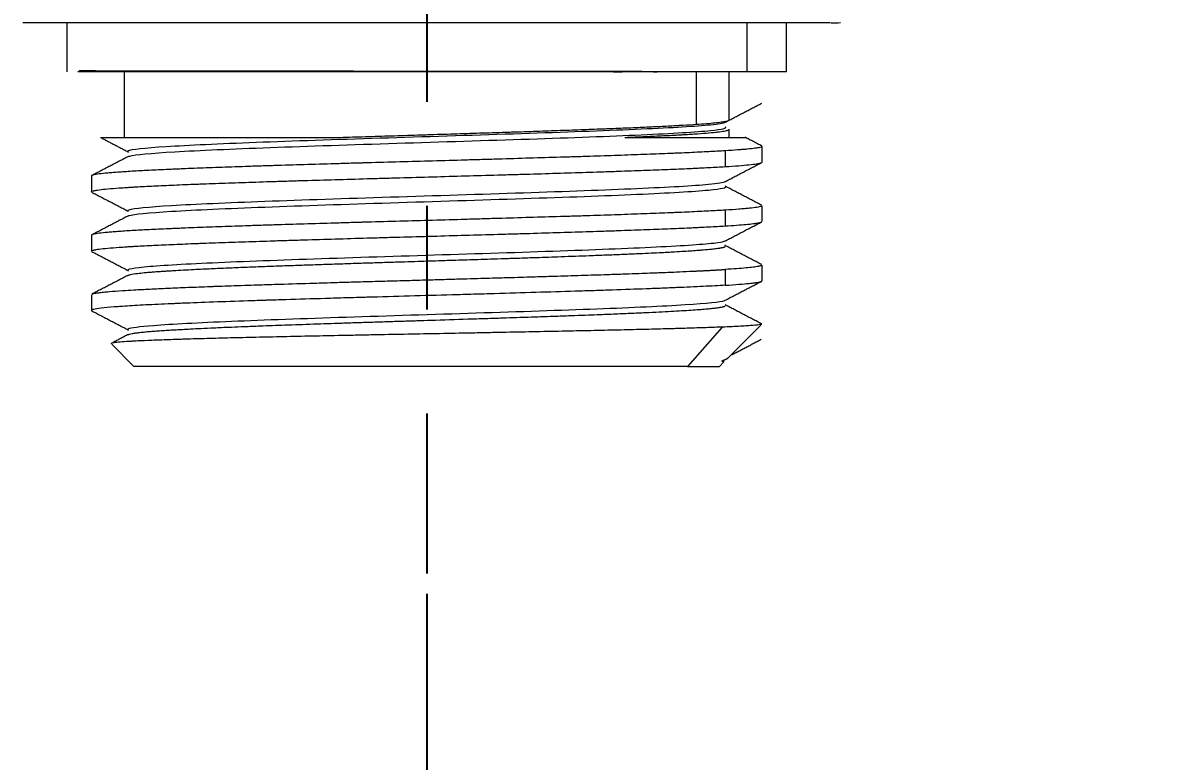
# Model space of a CAD drawing. Extents: x 13676 to 14719, y -16741 to -16132.
# Drawn here: x 14394.73 to 14429.6, y -16448.9 to -16426.33 of the extents above; entities that cross this region are included whole.
import ezdxf

# ---------------------------------------------------------------- set-up
doc = ezdxf.new("R2010")
doc.units = 0
doc.header["$MEASUREMENT"] = 0
doc.linetypes.add('CENTER2', pattern=[28.575, 19.05, -3.175, 3.175, -3.175])
doc.layers.get('0').update_dxf_attribs({"color": 3, "linetype": 'CONTINUOUS'})
doc.layers.get('DEFPOINTS').update_dxf_attribs({"linetype": 'CONTINUOUS'})
doc.layers.add('CENTER', color=1, linetype='CENTER2')
doc.layers.add('DIM_', color=6, linetype='CONTINUOUS', lineweight=9)
doc.styles.get("Standard").update_dxf_attribs({"font": 'Gulim.ttf'})
doc.dimstyles.new('사본(2) STANDARD', dxfattribs={"dimscale": 0, "dimtxt": 5, "dimasz": 5, "dimexe": 1.25, "dimexo": 0.625, "dimgap": 1.5, "dimtad": 3, "dimtih": 1, "dimtoh": 1, "dimdec": 1, "dimzin": 9, "dimdsep": 46, "dimtxsty": 'Standard', "dimcen": 2.5, "dimclrd": 5, "dimclre": 5, "dimclrt": 5, "dimadec": 0, "dimazin": 0, "dimtfac": 1, "dimtdec": 1, "dimtmove": 0, "dimatfit": 3, "dimfxl": 1.25, "dimtfill": 1, "dimtolj": 1, "dimtzin": 0, "dimarcsym": 0})

# ---------------------------------------------------------------- blocks, each defined once
blk = doc.blocks.new('*D51')
at = {"layer": 'DEFPOINTS', "color": 0, "transparency": 16777216}
for p in [(14407.083, -16381.119), (14353.847, -16404.778), (14407.083, -16443.158), (14362.211, -16473.604), (14325.779, -16536.829)]:
    blk.add_point(p, dxfattribs=at)
at = {"layer": 'DIM_', "color": 5, "lineweight": -2, "transparency": 16777216}
blk.add_line((14407.083, -16443.783), (14407.083, -16477.992), dxfattribs=at)
for start, end in [(258.88854, 262.93023), (265.06768, 269.11146)]:
    blk.add_arc((14407.083, -16154.323), 322.418, start, end, dxfattribs=at)
at = {"layer": 'DIM_', "color": 5, "transparency": 16777216}
for points in [[(14344.78, -16471.514), (14345.114, -16469.881), (14340.048, -16469.696)], [(14402.09, -16475.869), (14402.077, -16477.536), (14407.083, -16476.742)]]:
    blk.add_solid(points, dxfattribs=at)
at = {"layer": 'DIM_', "color": 5, "transparency": 16777216, "insert": (14373.381, -16474.975), "char_height": 5, "attachment_point": 5, "bg_fill": 3, "box_fill_scale": 1.25, "bg_fill_color": 256, "bg_fill_true_color": 13158600, "bg_fill_transparency": 0}
blk.add_mtext('\\A1;12°', dxfattribs=at)
blk = doc.blocks.new('*D52')
at = {"layer": 'DEFPOINTS', "color": 0, "transparency": 16777216}
for p in [(14348.805, -16428.501), (14457.583, -16536.829), (14457.583, -16536.829)]:
    blk.add_point(p, dxfattribs=at)
at = {"layer": 'DIM_', "color": 5, "lineweight": -2, "transparency": 16777216}
for p, q in [((14348.805, -16429.126), (14348.805, -16538.079)), ((14457.583, -16536.204), (14457.583, -16535.579)), ((14353.805, -16536.829), (14393.372, -16536.829)), ((14452.583, -16536.829), (14413.016, -16536.829))]:
    blk.add_line(p, q, dxfattribs=at)
at = {"layer": 'DIM_', "color": 5, "transparency": 16777216}
for points in [[(14353.805, -16535.996), (14353.805, -16537.663), (14348.805, -16536.829)], [(14452.583, -16535.996), (14452.583, -16537.663), (14457.583, -16536.829)]]:
    blk.add_solid(points, dxfattribs=at)
at = {"layer": 'DIM_', "color": 5, "transparency": 16777216, "insert": (14403.194, -16536.829), "char_height": 5, "attachment_point": 5, "bg_fill": 3, "box_fill_scale": 1.25, "bg_fill_color": 256, "bg_fill_true_color": 13158600, "bg_fill_transparency": 0}
blk.add_mtext('\\A1;108.8', dxfattribs=at)

msp = doc.modelspace()

# ---------------------------------------------------------------- linework, layer by layer
at = {"linetype": 'Continuous', "lineweight": 18}
for p, q in [((14396.083, -16426.329), (14396.083, -16427.829)), ((14416.876, -16426.329), (14396.083, -16426.329)), ((14418.083, -16427.829), (14418.083, -16426.329)), ((14396.471, -16427.829), (14396.471, -16427.787)), ((14397.833, -16427.829), (14397.833, -16429.829)), ((14416.876, -16427.829), (14414.129, -16427.829)), ((14416.333, -16429.292), (14416.333, -16427.829)), ((14418.083, -16427.829), (14416.876, -16427.829)), ((14416.333, -16429.829), (14416.333, -16429.582)), ((14417.333, -16430.585), (14417.333, -16430.103)), ((14396.833, -16431.01), (14396.833, -16431.492)), ((14417.333, -16432.399), (14417.333, -16431.917)), ((14396.833, -16432.823), (14396.833, -16433.306)), ((14417.333, -16434.213), (14417.333, -16433.731)), ((14396.833, -16434.638), (14396.833, -16435.12)), ((14416.283, -16436.58), (14417.294, -16435.569)), ((14397.455, -16436.151), (14398.133, -16436.829)), ((14415.051, -16436.829), (14398.133, -16436.829)), ((14415.051, -16436.829), (14416.033, -16436.829)), ((14416.033, -16436.829), (14416.169, -16436.693))]:
    msp.add_line(p, q, dxfattribs=at)
at = {"linetype": 'Continuous', "lineweight": 13}
for p, q in [((14416.876, -16427.829), (14416.876, -16426.329)), ((14415.318, -16427.829), (14415.318, -16429.428)), ((14416.208, -16430.239), (14416.208, -16430.722)), ((14416.208, -16432.053), (14416.208, -16432.536)), ((14416.208, -16433.867), (14416.208, -16434.35)), ((14416.119, -16435.629), (14415.051, -16436.829))]:
    msp.add_line(p, q, dxfattribs=at)
at = {"linetype": 'Continuous', "lineweight": 18}
for points, degree, knots in [([(14419.42, -16426.329), (14419.413, -16426.329), (14419.39, -16426.329), (14419.333, -16426.329), (14419.252, -16426.329), (14419.15, -16426.329), (14419.025, -16426.329), (14418.877, -16426.329), (14418.708, -16426.329), (14418.517, -16426.329), (14418.306, -16426.329), (14418.073, -16426.329), (14417.821, -16426.329), (14417.55, -16426.329), (14417.259, -16426.329), (14416.951, -16426.329), (14416.625, -16426.329), (14416.282, -16426.329), (14415.923, -16426.329), (14415.548, -16426.329), (14415.158, -16426.329), (14414.754, -16426.329), (14414.335, -16426.329), (14413.902, -16426.329), (14413.455, -16426.329), (14412.994, -16426.329), (14412.52, -16426.329), (14412.034, -16426.329), (14411.542, -16426.329), (14411.062, -16426.329), (14410.616, -16426.329), (14410.215, -16426.329), (14409.858, -16426.329), (14409.539, -16426.329), (14409.253, -16426.329), (14408.996, -16426.329), (14408.764, -16426.329), (14408.554, -16426.329), (14408.363, -16426.329), (14408.19, -16426.329), (14408.033, -16426.329), (14407.89, -16426.329), (14407.759, -16426.329), (14407.639, -16426.329), (14407.529, -16426.329), (14407.429, -16426.329), (14407.337, -16426.329), (14407.252, -16426.329), (14407.174, -16426.329), (14407.1, -16426.329), (14407.028, -16426.329), (14406.954, -16426.329), (14406.88, -16426.329), (14406.807, -16426.329), (14406.733, -16426.329), (14406.657, -16426.329), (14406.577, -16426.329), (14406.489, -16426.329), (14406.394, -16426.329), (14406.29, -16426.329), (14406.176, -16426.329), (14406.051, -16426.329), (14405.915, -16426.329), (14405.766, -16426.329), (14405.603, -16426.329), (14405.423, -16426.329), (14405.225, -16426.329), (14405.007, -16426.329), (14404.765, -16426.329), (14404.498, -16426.329), (14404.2, -16426.329), (14403.868, -16426.329), (14403.496, -16426.329), (14403.078, -16426.329), (14402.617, -16426.329), (14402.132, -16426.329), (14401.646, -16426.329), (14401.172, -16426.329), (14400.712, -16426.329), (14400.265, -16426.329), (14399.832, -16426.329), (14399.413, -16426.329), (14399.008, -16426.329), (14398.618, -16426.329), (14398.244, -16426.329), (14397.884, -16426.329), (14397.542, -16426.329), (14397.216, -16426.329), (14396.907, -16426.329), (14396.617, -16426.329), (14396.345, -16426.329), (14396.093, -16426.329), (14395.86, -16426.329), (14395.649, -16426.329), (14395.458, -16426.329), (14395.289, -16426.329), (14395.141, -16426.329), (14395.016, -16426.329), (14394.913, -16426.329), (14394.833, -16426.329), (14394.776, -16426.329), (14394.742, -16426.329), (14394.734, -16426.329), (14394.734, -16426.329)], 3, [0, 0, 0, 0, 0.013961, 0.02792, 0.041879, 0.05584, 0.069799, 0.083755, 0.097705, 0.111645, 0.125568, 0.139472, 0.153355, 0.167211, 0.181038, 0.194835, 0.208604, 0.222346, 0.236064, 0.249763, 0.263448, 0.277133, 0.290832, 0.304561, 0.318336, 0.332171, 0.346078, 0.360058, 0.374116, 0.387707, 0.399979, 0.410771, 0.420293, 0.428761, 0.436322, 0.443102, 0.449203, 0.454709, 0.459692, 0.464213, 0.468323, 0.472066, 0.475481, 0.478603, 0.48146, 0.484074, 0.486478, 0.488665, 0.490666, 0.492592, 0.494539, 0.496472, 0.498394, 0.500311, 0.502233, 0.504189, 0.506254, 0.508515, 0.511012, 0.513743, 0.516715, 0.51996, 0.523514, 0.527414, 0.531696, 0.53641, 0.541609, 0.547359, 0.553735, 0.560826, 0.568747, 0.577636, 0.58764, 0.599029, 0.612037, 0.626045, 0.640029, 0.653935, 0.66777, 0.681544, 0.695273, 0.708972, 0.722657, 0.736344, 0.750043, 0.763763, 0.777507, 0.791278, 0.805078, 0.818909, 0.832768, 0.846655, 0.860564, 0.874487, 0.888427, 0.902378, 0.916334, 0.930291, 0.944252, 0.958215, 0.972177, 0.986129, 1, 1, 1, 1]), ([(14396.471, -16427.787), (14396.588, -16427.787), (14396.731, -16427.788), (14397.064, -16427.789), (14397.256, -16427.789), (14397.499, -16427.79), (14397.527, -16427.79), (14397.582, -16427.79), (14397.667, -16427.79), (14397.754, -16427.79), (14397.933, -16427.791), (14398.057, -16427.791), (14398.445, -16427.791), (14398.724, -16427.792), (14399.173, -16427.792), (14399.328, -16427.792), (14399.568, -16427.793), (14399.649, -16427.793), (14399.815, -16427.793), (14399.899, -16427.793), (14400.323, -16427.794), (14400.677, -16427.795), (14401.411, -16427.796), (14401.792, -16427.796), (14402.384, -16427.796), (14402.585, -16427.796), (14402.84, -16427.797), (14402.891, -16427.797), (14402.994, -16427.797), (14403.046, -16427.797), (14403.202, -16427.797), (14403.306, -16427.797), (14403.828, -16427.798), (14404.251, -16427.798), (14404.894, -16427.799), (14405.109, -16427.799), (14405.543, -16427.8), (14405.762, -16427.8), (14406.091, -16427.8), (14406.201, -16427.8), (14406.423, -16427.8), (14406.534, -16427.801), (14406.867, -16427.801), (14407.089, -16427.801), (14407.751, -16427.801), (14408.189, -16427.802), (14409.059, -16427.803), (14409.491, -16427.804), (14410.026, -16427.804), (14410.132, -16427.804), (14410.292, -16427.804), (14410.346, -16427.805), (14410.452, -16427.805), (14410.716, -16427.805), (14410.975, -16427.805), (14411.589, -16427.805), (14411.986, -16427.806), (14412.758, -16427.807), (14413.132, -16427.807), (14413.494, -16427.808)], 3, [0, 0, 0, 0, 0.0625, 0.0625, 0.125, 0.125, 0.132813, 0.132813, 0.140625, 0.15625, 0.15625, 0.1875, 0.1875, 0.25, 0.25, 0.28125, 0.28125, 0.296875, 0.296875, 0.3125, 0.3125, 0.375, 0.375, 0.4375, 0.4375, 0.46875, 0.46875, 0.476562, 0.476562, 0.484375, 0.484375, 0.5, 0.5, 0.5625, 0.5625, 0.59375, 0.59375, 0.625, 0.625, 0.640625, 0.640625, 0.65625, 0.65625, 0.6875, 0.6875, 0.75, 0.75, 0.8125, 0.8125, 0.828125, 0.828125, 0.835937, 0.835937, 0.84375, 0.875, 0.875, 0.9375, 0.9375, 1, 1, 1, 1]), ([(14413.494, -16427.808), (14413.603, -16427.808), (14413.71, -16427.809), (14413.869, -16427.813), (14413.921, -16427.815), (14414.026, -16427.821), (14414.077, -16427.824), (14414.129, -16427.829)], 3, [0, 0, 0, 0, 0.5, 0.5, 0.75, 0.75, 1, 1, 1, 1]), ([(14412.793, -16427.829), (14412.597, -16427.829), (14412.199, -16427.829), (14411.583, -16427.829), (14410.951, -16427.829), (14410.518, -16427.829), (14410.244, -16427.829), (14410.189, -16427.829), (14410.078, -16427.829), (14409.913, -16427.829), (14409.747, -16427.829), (14409.415, -16427.829), (14408.97, -16427.829), (14408.297, -16427.829), (14407.62, -16427.829), (14407.164, -16427.829), (14406.878, -16427.829), (14406.821, -16427.829), (14406.707, -16427.829), (14406.649, -16427.829), (14406.477, -16427.829), (14405.906, -16427.829), (14405.345, -16427.829), (14404.68, -16427.829), (14404.239, -16427.829), (14403.805, -16427.829), (14403.481, -16427.829), (14403.32, -16427.829), (14403.159, -16427.829), (14403.053, -16427.829), (14402.999, -16427.829), (14402.734, -16427.829), (14402.318, -16427.829), (14401.715, -16427.829), (14401.328, -16427.829), (14400.948, -16427.829), (14400.576, -16427.829), (14400.219, -16427.829), (14399.957, -16427.829), (14399.87, -16427.829), (14399.7, -16427.829), (14399.616, -16427.829), (14399.37, -16427.829), (14399.051, -16427.829), (14398.607, -16427.829), (14398.332, -16427.829), (14398.068, -16427.829), (14397.942, -16427.829), (14397.761, -16427.829), (14397.702, -16427.829), (14397.616, -16427.829), (14397.587, -16427.829), (14397.532, -16427.829), (14397.394, -16427.829), (14397.165, -16427.829), (14396.9, -16427.829), (14396.675, -16427.829), (14396.519, -16427.829), (14396.44, -16427.829), (14396.416, -16427.829)], 3, [0, 0, 0, 0, 0.032773, 0.065547, 0.09832, 0.131094, 0.131094, 0.139287, 0.139287, 0.147481, 0.163867, 0.163867, 0.196641, 0.229414, 0.262188, 0.294961, 0.294961, 0.303154, 0.303154, 0.311348, 0.311348, 0.327735, 0.393281, 0.393281, 0.426055, 0.458828, 0.458828, 0.475215, 0.483408, 0.483408, 0.491602, 0.491602, 0.524375, 0.557149, 0.589922, 0.589922, 0.622696, 0.655469, 0.655469, 0.671856, 0.671856, 0.688243, 0.688243, 0.721016, 0.75379, 0.786563, 0.786563, 0.819336, 0.819336, 0.835723, 0.835723, 0.843917, 0.843917, 0.85211, 0.884883, 0.917657, 0.95043, 0.983204, 1, 1, 1, 1]), ([(14414.129, -16427.829), (14413.915, -16427.829), (14413.697, -16427.829), (14413.362, -16427.829), (14413.25, -16427.829), (14413.079, -16427.829), (14413.022, -16427.829), (14412.908, -16427.829), (14412.851, -16427.829), (14412.793, -16427.829)], 3, [0, 0, 0, 0, 0.5, 0.5, 0.75, 0.75, 0.875, 0.875, 1, 1, 1, 1]), ([(14397.959, -16430.272), (14397.925, -16430.255), (14397.978, -16430.194), (14399.12, -16430.09), (14402.133, -16429.96), (14406.134, -16429.83), (14410.323, -16429.7), (14413.867, -16429.57), (14415.747, -16429.459), (14416.158, -16429.39), (14416.207, -16429.366)], 3, [0, 0, 0, 0, 0.057545, 0.200894, 0.344243, 0.487592, 0.630941, 0.77429, 0.917639, 1, 1, 1, 1]), ([(14397.956, -16430.416), (14397.967, -16430.41), (14398.104, -16430.361), (14399.12, -16430.268), (14402.133, -16430.138), (14406.134, -16430.008), (14410.323, -16429.878), (14413.867, -16429.748), (14415.949, -16429.625), (14416.279, -16429.545), (14416.207, -16429.508)], 3, [0, 0, 0, 0, 0.019472, 0.162604, 0.305736, 0.448868, 0.591999, 0.735131, 0.878263, 1, 1, 1, 1]), ([(14404.428, -16429.829), (14404.687, -16429.82), (14404.947, -16429.812), (14405.47, -16429.796), (14405.734, -16429.788), (14406.264, -16429.771), (14406.53, -16429.763), (14406.866, -16429.752), (14406.933, -16429.75), (14407.068, -16429.746), (14407.135, -16429.743), (14407.337, -16429.737), (14407.472, -16429.733), (14407.873, -16429.72), (14408.405, -16429.703), (14408.93, -16429.687), (14409.32, -16429.675), (14409.45, -16429.67), (14409.644, -16429.664), (14409.708, -16429.662), (14409.837, -16429.658), (14409.901, -16429.656), (14410.222, -16429.645), (14410.472, -16429.637), (14410.963, -16429.62), (14411.443, -16429.603), (14411.902, -16429.587), (14412.238, -16429.574), (14412.348, -16429.57), (14412.512, -16429.564), (14412.567, -16429.562), (14412.675, -16429.557), (14412.728, -16429.555), (14412.993, -16429.545), (14413.197, -16429.537), (14413.587, -16429.52), (14413.773, -16429.512), (14414.13, -16429.495), (14414.299, -16429.487), (14414.541, -16429.474), (14414.62, -16429.47), (14414.735, -16429.464), (14414.772, -16429.461), (14414.846, -16429.457), (14414.883, -16429.455), (14415.062, -16429.445), (14415.195, -16429.436), (14415.318, -16429.428)], 3, [0, 0, 0, 0, 0.0625, 0.0625, 0.125, 0.125, 0.1875, 0.1875, 0.203125, 0.203125, 0.21875, 0.21875, 0.25, 0.25, 0.3125, 0.375, 0.375, 0.40625, 0.40625, 0.421875, 0.421875, 0.4375, 0.4375, 0.5, 0.5, 0.5625, 0.625, 0.625, 0.65625, 0.65625, 0.671875, 0.671875, 0.6875, 0.6875, 0.75, 0.75, 0.8125, 0.8125, 0.875, 0.875, 0.90625, 0.90625, 0.921875, 0.921875, 0.9375, 0.9375, 1, 1, 1, 1]), ([(14415.318, -16429.428), (14415.432, -16429.42), (14415.536, -16429.413), (14415.726, -16429.397), (14415.811, -16429.39), (14415.963, -16429.374), (14416.03, -16429.366), (14416.115, -16429.354), (14416.141, -16429.35), (14416.177, -16429.345), (14416.188, -16429.343), (14416.209, -16429.339), (14416.219, -16429.337), (14416.266, -16429.327), (14416.297, -16429.318), (14416.315, -16429.31), (14416.316, -16429.309)], 3, [0, 0, 0, 0, 0.19535, 0.19535, 0.390701, 0.390701, 0.586051, 0.586051, 0.683727, 0.683727, 0.732564, 0.732564, 0.781402, 0.781402, 0.976752, 1, 1, 1, 1]), ([(14397.109, -16429.829), (14397.111, -16429.829), (14397.489, -16429.829), (14397.931, -16429.829), (14398.375, -16429.829), (14399.028, -16429.829), (14399.687, -16429.829), (14401.38, -16429.829), (14402.356, -16429.829), (14403.346, -16429.829), (14404.429, -16429.829)], 2, [0, 0, 0, 0.143465, 0.314772, 0.314772, 0.486079, 0.486079, 0.657386, 0.828693, 0.828693, 1, 1, 1]), ([(14413.137, -16429.83), (14413.355, -16429.82), (14413.562, -16429.811), (14413.957, -16429.794), (14414.144, -16429.785), (14414.499, -16429.767), (14414.666, -16429.759), (14414.863, -16429.747), (14414.901, -16429.745), (14414.977, -16429.741), (14415.089, -16429.734), (14415.194, -16429.727), (14415.394, -16429.714), (14415.515, -16429.705), (14415.734, -16429.687), (14415.831, -16429.678), (14415.959, -16429.664), (14415.998, -16429.66), (14416.071, -16429.651), (14416.103, -16429.647), (14416.192, -16429.633), (14416.284, -16429.616), (14416.324, -16429.598), (14416.332, -16429.587), (14416.333, -16429.584), (14416.333, -16429.582)], 3, [0, 0, 0, 0, 0.107892, 0.107892, 0.215785, 0.215785, 0.323677, 0.323677, 0.35065, 0.35065, 0.377623, 0.431569, 0.431569, 0.539462, 0.539462, 0.647354, 0.647354, 0.7013, 0.7013, 0.755246, 0.755246, 0.863138, 0.971031, 0.971031, 1, 1, 1, 1]), ([(14413.137, -16429.829), (14414.011, -16429.829), (14414.709, -16429.829), (14415.405, -16429.829), (14415.884, -16429.829), (14416.36, -16429.829), (14416.599, -16429.829), (14416.822, -16429.829), (14416.824, -16429.829)], 2, [0, 0, 0, 0.253283, 0.253283, 0.506566, 0.506566, 0.759849, 0.759849, 1, 1, 1]), ([(14416.208, -16430.239), (14416.054, -16430.249), (14415.886, -16430.259), (14415.523, -16430.277), (14415.328, -16430.287), (14415.015, -16430.301), (14414.908, -16430.305), (14414.741, -16430.312), (14414.685, -16430.315), (14414.57, -16430.319), (14414.512, -16430.322), (14414.219, -16430.334), (14413.975, -16430.343), (14413.466, -16430.362), (14413.201, -16430.372), (14412.652, -16430.391), (14412.368, -16430.4), (14412.036, -16430.411), (14411.999, -16430.412), (14411.925, -16430.414), (14411.888, -16430.415), (14411.776, -16430.419), (14411.55, -16430.426), (14411.322, -16430.433), (14410.861, -16430.447), (14410.548, -16430.456), (14409.913, -16430.475), (14409.591, -16430.485), (14409.099, -16430.499), (14408.934, -16430.504), (14408.684, -16430.511), (14408.6, -16430.514), (14408.433, -16430.518), (14408.349, -16430.521), (14407.932, -16430.533), (14407.598, -16430.542), (14406.93, -16430.56), (14406.597, -16430.57), (14405.93, -16430.588), (14405.597, -16430.598), (14405.223, -16430.609), (14405.181, -16430.61), (14405.098, -16430.612), (14404.974, -16430.616), (14404.686, -16430.624), (14404.443, -16430.632), (14403.96, -16430.646), (14403.644, -16430.655), (14403.023, -16430.674), (14402.718, -16430.683), (14402.269, -16430.697), (14402.121, -16430.702), (14401.901, -16430.709), (14401.828, -16430.711), (14401.684, -16430.716), (14401.613, -16430.718), (14401.259, -16430.73), (14400.987, -16430.74), (14400.464, -16430.759), (14400.212, -16430.768), (14399.851, -16430.783), (14399.733, -16430.787), (14399.56, -16430.794), (14399.475, -16430.798), (14399.391, -16430.801), (14399.335, -16430.804), (14399.308, -16430.805), (14399.061, -16430.816), (14398.856, -16430.825), (14398.475, -16430.843), (14398.298, -16430.853), (14397.972, -16430.872), (14397.823, -16430.882), (14397.655, -16430.893), (14397.622, -16430.896), (14397.559, -16430.901), (14397.528, -16430.903), (14397.438, -16430.91), (14397.382, -16430.915), (14397.227, -16430.929), (14397.053, -16430.948), (14396.943, -16430.966), (14396.884, -16430.98), (14396.868, -16430.985), (14396.851, -16430.992), (14396.846, -16430.995), (14396.841, -16430.998), (14396.839, -16430.999), (14396.837, -16431.002), (14396.834, -16431.005), (14396.833, -16431.008), (14396.833, -16431.01)], 3, [0, 0, 0, 0, 0.036788, 0.036788, 0.073577, 0.073577, 0.091971, 0.091971, 0.101168, 0.101168, 0.110365, 0.110365, 0.147154, 0.147154, 0.183942, 0.183942, 0.22073, 0.22073, 0.225329, 0.225329, 0.229927, 0.229927, 0.239125, 0.257519, 0.257519, 0.294307, 0.294307, 0.331095, 0.331095, 0.34949, 0.34949, 0.358687, 0.358687, 0.367884, 0.367884, 0.404672, 0.404672, 0.441461, 0.441461, 0.478249, 0.478249, 0.482848, 0.482848, 0.487446, 0.496643, 0.515037, 0.515037, 0.551826, 0.551826, 0.588614, 0.588614, 0.607008, 0.607008, 0.616205, 0.616205, 0.625403, 0.625403, 0.662191, 0.662191, 0.698979, 0.698979, 0.717374, 0.717374, 0.726571, 0.731169, 0.731169, 0.735768, 0.735768, 0.772556, 0.772556, 0.809344, 0.809344, 0.846133, 0.846133, 0.85533, 0.85533, 0.864527, 0.864527, 0.882921, 0.882921, 0.91971, 0.956498, 0.956498, 0.974892, 0.974892, 0.984089, 0.984089, 0.988688, 0.988688, 0.993286, 1, 1, 1, 1]), ([(14417.333, -16430.103), (14417.333, -16430.104), (14417.333, -16430.104), (14417.332, -16430.107), (14417.331, -16430.109), (14417.32, -16430.12), (14417.297, -16430.129), (14417.226, -16430.145), (14417.178, -16430.154), (14417.055, -16430.171), (14416.98, -16430.179), (14416.848, -16430.192), (14416.8, -16430.196), (14416.699, -16430.205), (14416.645, -16430.209), (14416.474, -16430.222), (14416.347, -16430.231), (14416.208, -16430.239)], 3, [0, 0, 0, 0, 0.01478, 0.01478, 0.061695, 0.061695, 0.249356, 0.249356, 0.437017, 0.437017, 0.624678, 0.624678, 0.718509, 0.718509, 0.812339, 0.812339, 1, 1, 1, 1]), ([(14416.208, -16430.721), (14416.358, -16430.712), (14416.495, -16430.703), (14416.737, -16430.684), (14416.844, -16430.675), (14417.026, -16430.656), (14417.102, -16430.647), (14417.222, -16430.628), (14417.266, -16430.619), (14417.32, -16430.601), (14417.333, -16430.593), (14417.333, -16430.585)], 3, [0, 0, 0, 0, 0.20427, 0.20427, 0.40854, 0.40854, 0.61281, 0.61281, 0.81708, 0.81708, 1, 1, 1, 1]), ([(14396.833, -16431.492), (14396.833, -16431.49), (14396.834, -16431.488), (14396.841, -16431.477), (14396.863, -16431.468), (14396.907, -16431.457), (14396.913, -16431.456), (14396.923, -16431.454), (14396.929, -16431.453), (14396.947, -16431.449), (14396.986, -16431.442), (14397.033, -16431.435), (14397.141, -16431.42), (14397.315, -16431.401), (14397.551, -16431.383), (14397.752, -16431.369), (14397.823, -16431.364), (14397.936, -16431.357), (14397.974, -16431.355), (14398.053, -16431.35), (14398.093, -16431.347), (14398.298, -16431.336), (14398.476, -16431.326), (14398.857, -16431.307), (14399.06, -16431.298), (14399.494, -16431.279), (14399.723, -16431.269), (14399.997, -16431.259), (14400.028, -16431.257), (14400.089, -16431.255), (14400.182, -16431.251), (14400.402, -16431.243), (14400.595, -16431.236), (14400.989, -16431.222), (14401.26, -16431.213), (14401.822, -16431.194), (14402.112, -16431.185), (14402.56, -16431.17), (14402.712, -16431.166), (14402.943, -16431.158), (14403.021, -16431.156), (14403.176, -16431.151), (14403.254, -16431.149), (14403.645, -16431.137), (14403.962, -16431.127), (14404.604, -16431.109), (14404.929, -16431.1), (14405.423, -16431.086), (14405.588, -16431.081), (14405.838, -16431.074), (14405.964, -16431.07), (14406.09, -16431.067), (14406.174, -16431.064), (14406.216, -16431.063), (14406.595, -16431.052), (14406.931, -16431.043), (14407.599, -16431.024), (14407.932, -16431.014), (14408.595, -16430.995), (14408.926, -16430.986), (14409.337, -16430.974), (14409.419, -16430.972), (14409.583, -16430.967), (14409.665, -16430.965), (14409.91, -16430.958), (14410.071, -16430.953), (14410.55, -16430.939), (14410.863, -16430.93), (14411.475, -16430.911), (14411.774, -16430.901), (14412.213, -16430.887), (14412.358, -16430.882), (14412.572, -16430.875), (14412.643, -16430.873), (14412.749, -16430.869), (14412.784, -16430.868), (14412.854, -16430.866), (14413.168, -16430.855), (14413.467, -16430.844), (14413.976, -16430.826), (14414.219, -16430.817), (14414.684, -16430.798), (14414.904, -16430.788), (14415.166, -16430.776), (14415.218, -16430.774), (14415.32, -16430.769), (14415.37, -16430.766), (14415.517, -16430.759), (14415.612, -16430.754), (14415.886, -16430.74), (14416.054, -16430.731), (14416.208, -16430.721)], 3, [0, 0, 0, 0, 0.006732, 0.006732, 0.04352, 0.04352, 0.048118, 0.048118, 0.052717, 0.052717, 0.061913, 0.080307, 0.080307, 0.117095, 0.153883, 0.153883, 0.172277, 0.172277, 0.181474, 0.181474, 0.19067, 0.19067, 0.227458, 0.227458, 0.264246, 0.264246, 0.301034, 0.301034, 0.305632, 0.305632, 0.310231, 0.319427, 0.337821, 0.337821, 0.374609, 0.374609, 0.411397, 0.411397, 0.429791, 0.429791, 0.438987, 0.438987, 0.448184, 0.448184, 0.484972, 0.484972, 0.52176, 0.52176, 0.540154, 0.540154, 0.549351, 0.553949, 0.553949, 0.558548, 0.558548, 0.595335, 0.595335, 0.632123, 0.632123, 0.668911, 0.668911, 0.678108, 0.678108, 0.687304, 0.687304, 0.705698, 0.705698, 0.742486, 0.742486, 0.779274, 0.779274, 0.797668, 0.797668, 0.806865, 0.806865, 0.811463, 0.811463, 0.816061, 0.852849, 0.852849, 0.889637, 0.889637, 0.926425, 0.926425, 0.935622, 0.935622, 0.944818, 0.944818, 0.963212, 0.963212, 1, 1, 1, 1]), ([(14397.957, -16432.086), (14397.929, -16432.071), (14397.963, -16432.012), (14399.016, -16431.91), (14401.967, -16431.78), (14405.939, -16431.65), (14410.138, -16431.52), (14413.729, -16431.39), (14415.707, -16431.277), (14416.154, -16431.207), (14416.207, -16431.18)], 3, [0, 0, 0, 0, 0.050288, 0.193755, 0.337223, 0.480691, 0.624158, 0.767626, 0.911093, 1, 1, 1, 1]), ([(14397.958, -16432.229), (14397.964, -16432.226), (14398.083, -16432.179), (14399.016, -16432.088), (14401.967, -16431.958), (14405.939, -16431.828), (14410.138, -16431.698), (14413.729, -16431.568), (14415.908, -16431.443), (14416.279, -16431.362), (14416.21, -16431.323)], 3, [0, 0, 0, 0, 0.012008, 0.155495, 0.298983, 0.44247, 0.585957, 0.729445, 0.872932, 1, 1, 1, 1]), ([(14417.333, -16431.917), (14417.333, -16431.924), (14417.322, -16431.932), (14417.274, -16431.949), (14417.231, -16431.959), (14417.114, -16431.977), (14417.039, -16431.987), (14416.924, -16431.998), (14416.9, -16432.001), (14416.85, -16432.005), (14416.824, -16432.008), (14416.743, -16432.015), (14416.686, -16432.02), (14416.501, -16432.034), (14416.362, -16432.044), (14416.208, -16432.053)], 3, [0, 0, 0, 0, 0.169692, 0.169692, 0.377269, 0.377269, 0.584846, 0.584846, 0.63674, 0.63674, 0.688634, 0.688634, 0.792423, 0.792423, 1, 1, 1, 1]), ([(14416.208, -16432.053), (14416.054, -16432.063), (14415.886, -16432.073), (14415.523, -16432.091), (14415.328, -16432.101), (14415.015, -16432.115), (14414.908, -16432.119), (14414.741, -16432.126), (14414.685, -16432.129), (14414.57, -16432.134), (14414.512, -16432.136), (14414.219, -16432.148), (14413.975, -16432.157), (14413.466, -16432.176), (14413.201, -16432.186), (14412.652, -16432.205), (14412.368, -16432.214), (14412.036, -16432.225), (14411.999, -16432.226), (14411.925, -16432.228), (14411.888, -16432.23), (14411.776, -16432.233), (14411.55, -16432.24), (14411.322, -16432.247), (14410.861, -16432.261), (14410.548, -16432.27), (14409.913, -16432.289), (14409.591, -16432.299), (14409.099, -16432.313), (14408.934, -16432.318), (14408.684, -16432.325), (14408.6, -16432.328), (14408.433, -16432.332), (14408.349, -16432.335), (14407.932, -16432.347), (14407.598, -16432.356), (14406.93, -16432.375), (14406.597, -16432.384), (14405.93, -16432.402), (14405.597, -16432.412), (14405.223, -16432.423), (14405.181, -16432.424), (14405.098, -16432.426), (14404.974, -16432.43), (14404.686, -16432.438), (14404.443, -16432.446), (14403.96, -16432.46), (14403.644, -16432.469), (14403.023, -16432.488), (14402.718, -16432.497), (14402.269, -16432.511), (14402.121, -16432.516), (14401.901, -16432.523), (14401.828, -16432.525), (14401.684, -16432.53), (14401.613, -16432.532), (14401.259, -16432.544), (14400.987, -16432.554), (14400.464, -16432.573), (14400.212, -16432.582), (14399.851, -16432.597), (14399.733, -16432.601), (14399.56, -16432.608), (14399.475, -16432.612), (14399.391, -16432.615), (14399.335, -16432.618), (14399.308, -16432.619), (14399.061, -16432.63), (14398.856, -16432.639), (14398.475, -16432.658), (14398.298, -16432.667), (14397.972, -16432.686), (14397.823, -16432.695), (14397.655, -16432.707), (14397.622, -16432.71), (14397.559, -16432.715), (14397.528, -16432.717), (14397.438, -16432.724), (14397.382, -16432.729), (14397.227, -16432.743), (14397.053, -16432.762), (14396.943, -16432.78), (14396.884, -16432.794), (14396.868, -16432.799), (14396.851, -16432.806), (14396.846, -16432.809), (14396.841, -16432.812), (14396.839, -16432.813), (14396.837, -16432.816), (14396.834, -16432.819), (14396.833, -16432.822), (14396.833, -16432.823)], 3, [0, 0, 0, 0, 0.036788, 0.036788, 0.073577, 0.073577, 0.091971, 0.091971, 0.101168, 0.101168, 0.110365, 0.110365, 0.147153, 0.147153, 0.183942, 0.183942, 0.22073, 0.22073, 0.225329, 0.225329, 0.229927, 0.229927, 0.239124, 0.257519, 0.257519, 0.294307, 0.294307, 0.331095, 0.331095, 0.34949, 0.34949, 0.358687, 0.358687, 0.367884, 0.367884, 0.404672, 0.404672, 0.44146, 0.44146, 0.478249, 0.478249, 0.482847, 0.482847, 0.487446, 0.496643, 0.515037, 0.515037, 0.551826, 0.551826, 0.588614, 0.588614, 0.607008, 0.607008, 0.616205, 0.616205, 0.625402, 0.625402, 0.662191, 0.662191, 0.698979, 0.698979, 0.717373, 0.717373, 0.72657, 0.731169, 0.731169, 0.735767, 0.735767, 0.772556, 0.772556, 0.809344, 0.809344, 0.846133, 0.846133, 0.85533, 0.85533, 0.864527, 0.864527, 0.882921, 0.882921, 0.919709, 0.956498, 0.956498, 0.974892, 0.974892, 0.984089, 0.984089, 0.988687, 0.988687, 0.993286, 1, 1, 1, 1]), ([(14396.833, -16433.306), (14396.833, -16433.304), (14396.834, -16433.302), (14396.841, -16433.291), (14396.863, -16433.282), (14396.907, -16433.271), (14396.913, -16433.27), (14396.923, -16433.267), (14396.929, -16433.266), (14396.947, -16433.263), (14396.986, -16433.256), (14397.033, -16433.249), (14397.141, -16433.235), (14397.228, -16433.225), (14397.433, -16433.206), (14397.551, -16433.197), (14397.752, -16433.183), (14397.823, -16433.178), (14397.936, -16433.171), (14397.974, -16433.168), (14398.053, -16433.163), (14398.093, -16433.161), (14398.298, -16433.149), (14398.476, -16433.14), (14398.857, -16433.121), (14399.06, -16433.112), (14399.494, -16433.093), (14399.723, -16433.084), (14399.997, -16433.073), (14400.028, -16433.072), (14400.089, -16433.069), (14400.182, -16433.066), (14400.402, -16433.057), (14400.595, -16433.05), (14400.989, -16433.036), (14401.26, -16433.027), (14401.822, -16433.008), (14402.112, -16432.999), (14402.56, -16432.985), (14402.712, -16432.98), (14403.02, -16432.97), (14403.176, -16432.966), (14403.645, -16432.951), (14403.962, -16432.942), (14404.604, -16432.923), (14404.929, -16432.913), (14405.423, -16432.899), (14405.588, -16432.895), (14405.838, -16432.887), (14405.964, -16432.884), (14406.09, -16432.88), (14406.174, -16432.878), (14406.216, -16432.877), (14406.595, -16432.866), (14406.931, -16432.857), (14407.599, -16432.838), (14407.932, -16432.829), (14408.595, -16432.81), (14408.926, -16432.8), (14409.337, -16432.788), (14409.419, -16432.786), (14409.583, -16432.781), (14409.665, -16432.779), (14409.91, -16432.772), (14410.071, -16432.767), (14410.55, -16432.753), (14410.863, -16432.744), (14411.475, -16432.725), (14411.774, -16432.716), (14412.213, -16432.701), (14412.358, -16432.697), (14412.572, -16432.689), (14412.643, -16432.687), (14412.749, -16432.683), (14412.784, -16432.682), (14412.854, -16432.68), (14413.168, -16432.669), (14413.467, -16432.658), (14413.976, -16432.639), (14414.219, -16432.63), (14414.684, -16432.612), (14414.904, -16432.602), (14415.166, -16432.59), (14415.218, -16432.588), (14415.32, -16432.583), (14415.37, -16432.581), (14415.517, -16432.574), (14415.612, -16432.569), (14415.886, -16432.554), (14416.054, -16432.545), (14416.208, -16432.535)], 3, [0, 0, 0, 0, 0.006732, 0.006732, 0.043519, 0.043519, 0.048118, 0.048118, 0.052716, 0.052716, 0.061913, 0.080307, 0.080307, 0.117095, 0.117095, 0.153882, 0.153882, 0.172276, 0.172276, 0.181473, 0.181473, 0.19067, 0.19067, 0.227458, 0.227458, 0.264246, 0.264246, 0.301033, 0.301033, 0.305632, 0.305632, 0.31023, 0.319427, 0.337821, 0.337821, 0.374609, 0.374609, 0.411396, 0.411396, 0.42979, 0.42979, 0.448184, 0.448184, 0.484972, 0.484972, 0.52176, 0.52176, 0.540153, 0.540153, 0.54935, 0.553949, 0.553949, 0.558547, 0.558547, 0.595335, 0.595335, 0.632123, 0.632123, 0.668911, 0.668911, 0.678107, 0.678107, 0.687304, 0.687304, 0.705698, 0.705698, 0.742486, 0.742486, 0.779274, 0.779274, 0.797668, 0.797668, 0.806864, 0.806864, 0.811463, 0.811463, 0.816061, 0.852849, 0.852849, 0.889637, 0.889637, 0.926425, 0.926425, 0.935621, 0.935621, 0.944818, 0.944818, 0.963212, 0.963212, 1, 1, 1, 1]), ([(14416.208, -16432.535), (14416.335, -16432.527), (14416.45, -16432.52), (14416.661, -16432.504), (14416.85, -16432.489), (14416.998, -16432.474), (14417.077, -16432.464), (14417.092, -16432.462), (14417.121, -16432.458), (14417.135, -16432.456), (14417.174, -16432.45), (14417.198, -16432.446), (14417.259, -16432.434), (14417.294, -16432.425), (14417.315, -16432.416), (14417.317, -16432.415)], 3, [0, 0, 0, 0, 0.193358, 0.193358, 0.386716, 0.580074, 0.580074, 0.628414, 0.628414, 0.676753, 0.676753, 0.773432, 0.773432, 0.96679, 1, 1, 1, 1]), ([(14397.96, -16433.864), (14398.002, -16433.844), (14398.341, -16433.781), (14399.972, -16433.676), (14403.282, -16433.549), (14407.313, -16433.422), (14411.299, -16433.296), (14414.488, -16433.169), (14415.909, -16433.068), (14416.177, -16433.01), (14416.208, -16432.993)], 3, [0, 0, 0, 0, 0.071356, 0.216729, 0.362102, 0.507474, 0.652847, 0.79822, 0.943593, 1, 1, 1, 1]), ([(14397.959, -16434.043), (14397.964, -16434.041), (14397.98, -16434.034), (14398.045, -16434.015), (14398.191, -16433.991), (14398.412, -16433.967), (14398.585, -16433.951), (14398.732, -16433.94), (14398.872, -16433.929), (14399.001, -16433.92), (14399.115, -16433.913), (14399.248, -16433.905), (14399.443, -16433.893), (14399.712, -16433.878), (14400.015, -16433.862), (14400.372, -16433.845), (14400.799, -16433.826), (14401.319, -16433.804), (14401.852, -16433.783), (14402.391, -16433.763), (14402.93, -16433.743), (14403.465, -16433.725), (14403.993, -16433.707), (14404.508, -16433.69), (14405.008, -16433.673), (14405.49, -16433.658), (14405.952, -16433.643), (14406.391, -16433.629), (14406.758, -16433.617), (14407.107, -16433.606), (14407.495, -16433.594), (14408.026, -16433.577), (14408.557, -16433.561), (14409.051, -16433.545), (14409.477, -16433.531), (14409.939, -16433.516), (14410.52, -16433.496), (14411.241, -16433.471), (14411.954, -16433.445), (14412.563, -16433.422), (14413.042, -16433.403), (14413.477, -16433.384), (14413.856, -16433.366), (14414.175, -16433.351), (14414.438, -16433.337), (14414.697, -16433.323), (14414.949, -16433.308), (14415.186, -16433.293), (14415.376, -16433.279), (14415.584, -16433.263), (14415.776, -16433.245), (14415.93, -16433.228), (14416.013, -16433.216), (14416.066, -16433.208), (14416.106, -16433.2), (14416.143, -16433.193), (14416.17, -16433.185), (14416.191, -16433.179), (14416.201, -16433.175), (14416.206, -16433.172), (14416.206, -16433.172)], 3, [0, 0, 0, 0, 0.00788, 0.023159, 0.064861, 0.0899, 0.105224, 0.118871, 0.130839, 0.141129, 0.149739, 0.15667, 0.169875, 0.190053, 0.208215, 0.223437, 0.249389, 0.274444, 0.298598, 0.32185, 0.344196, 0.365638, 0.386179, 0.405819, 0.424559, 0.442397, 0.459332, 0.475363, 0.490489, 0.4993, 0.513364, 0.532682, 0.557255, 0.571579, 0.587483, 0.604964, 0.624021, 0.654707, 0.690768, 0.713273, 0.735528, 0.757529, 0.777411, 0.795165, 0.810793, 0.824297, 0.844213, 0.86198, 0.877598, 0.891063, 0.918296, 0.938501, 0.951677, 0.957826, 0.967657, 0.976712, 0.984992, 0.992496, 0.999225, 1, 1, 1, 1]), ([(14416.224, -16433.151), (14416.224, -16433.151), (14416.223, -16433.149), (14416.221, -16433.145), (14416.214, -16433.14), (14416.21, -16433.137), (14416.209, -16433.137)], 3, [0, 0, 0, 0, 0.001767, 0.443432, 0.880282, 1, 1, 1, 1]), ([(14417.333, -16433.731), (14417.333, -16433.738), (14417.324, -16433.744), (14417.298, -16433.755), (14417.286, -16433.759), (14417.263, -16433.764), (14417.254, -16433.766), (14417.236, -16433.77), (14417.226, -16433.772), (14417.174, -16433.782), (14417.122, -16433.79), (14416.996, -16433.805), (14416.849, -16433.821), (14416.66, -16433.836), (14416.45, -16433.852), (14416.335, -16433.86), (14416.208, -16433.867)], 3, [0, 0, 0, 0, 0.147991, 0.147991, 0.233192, 0.233192, 0.275792, 0.275792, 0.318393, 0.318393, 0.488795, 0.488795, 0.659196, 0.829598, 0.829598, 1, 1, 1, 1]), ([(14396.85, -16434.621), (14396.856, -16434.618), (14396.88, -16434.609), (14396.942, -16434.594), (14397.05, -16434.578), (14397.196, -16434.56), (14397.422, -16434.538), (14397.728, -16434.515), (14398.077, -16434.493), (14398.363, -16434.478), (14398.615, -16434.465), (14398.883, -16434.452), (14399.168, -16434.439), (14399.469, -16434.426), (14399.786, -16434.413), (14400.117, -16434.4), (14400.386, -16434.389), (14400.623, -16434.381), (14400.865, -16434.372), (14401.211, -16434.36), (14401.594, -16434.347), (14402.054, -16434.332), (14402.716, -16434.311), (14403.381, -16434.291), (14403.975, -16434.273), (14404.371, -16434.261), (14404.865, -16434.247), (14405.427, -16434.231), (14406.03, -16434.214), (14406.644, -16434.197), (14407.244, -16434.18), (14407.802, -16434.164), (14408.292, -16434.15), (14408.716, -16434.138), (14409.132, -16434.126), (14409.543, -16434.114), (14409.951, -16434.102), (14410.304, -16434.092), (14410.603, -16434.083), (14410.926, -16434.073), (14411.289, -16434.062), (14411.705, -16434.049), (14412.11, -16434.036), (14412.456, -16434.025), (14412.843, -16434.012), (14413.235, -16433.998), (14413.642, -16433.984), (14413.942, -16433.973), (14414.205, -16433.963), (14414.485, -16433.951), (14414.839, -16433.937), (14415.095, -16433.925), (14415.243, -16433.918), (14415.269, -16433.917), (14415.295, -16433.916), (14415.323, -16433.914), (14415.353, -16433.913), (14415.384, -16433.911), (14415.416, -16433.91), (14415.449, -16433.908), (14415.483, -16433.907), (14415.519, -16433.905), (14415.556, -16433.903), (14415.593, -16433.901), (14415.632, -16433.899), (14415.672, -16433.897), (14415.713, -16433.895), (14415.755, -16433.893), (14415.797, -16433.891), (14415.841, -16433.888), (14415.885, -16433.886), (14415.929, -16433.883), (14415.975, -16433.881), (14416.021, -16433.878), (14416.067, -16433.876), (14416.114, -16433.873), (14416.161, -16433.87), (14416.192, -16433.868), (14416.208, -16433.867)], 3, [0, 0, 0, 0, 0.013206, 0.035201, 0.058057, 0.081089, 0.104294, 0.144089, 0.172965, 0.190198, 0.20743, 0.224661, 0.241891, 0.259117, 0.27634, 0.29356, 0.310776, 0.31661, 0.328154, 0.345409, 0.364639, 0.379758, 0.405527, 0.448594, 0.460426, 0.475849, 0.494863, 0.51747, 0.540031, 0.563019, 0.586432, 0.60723, 0.625623, 0.641614, 0.655203, 0.673004, 0.68881, 0.70262, 0.714433, 0.724249, 0.741438, 0.758618, 0.775787, 0.792947, 0.80367, 0.827406, 0.846638, 0.862039, 0.872069, 0.886856, 0.9064, 0.930697, 0.932168, 0.933735, 0.935397, 0.937155, 0.939008, 0.940957, 0.943001, 0.945141, 0.947376, 0.949707, 0.952134, 0.954656, 0.957273, 0.959986, 0.962795, 0.965699, 0.968699, 0.971795, 0.974986, 0.978272, 0.981654, 0.985132, 0.988706, 0.992375, 0.99614, 1, 1, 1, 1]), ([(14416.208, -16434.35), (14416.108, -16434.356), (14416.002, -16434.362), (14415.778, -16434.374), (14415.66, -16434.381), (14415.29, -16434.399), (14415.021, -16434.411), (14414.655, -16434.426), (14414.58, -16434.429), (14414.429, -16434.436), (14414.352, -16434.439), (14414.119, -16434.448), (14413.959, -16434.454), (14413.466, -16434.473), (14413.12, -16434.485), (14412.577, -16434.503), (14412.392, -16434.51), (14412.107, -16434.519), (14412.011, -16434.522), (14411.817, -16434.528), (14411.719, -16434.531), (14411.228, -16434.546), (14410.826, -16434.558), (14410.006, -16434.583), (14409.587, -16434.595), (14409.052, -16434.611), (14408.944, -16434.614), (14408.782, -16434.619), (14408.728, -16434.62), (14408.619, -16434.623), (14408.565, -16434.625), (14408.293, -16434.633), (14408.075, -16434.639), (14407.424, -16434.657), (14406.989, -16434.669), (14406.122, -16434.693), (14405.689, -16434.706), (14405.202, -16434.72), (14405.148, -16434.721), (14405.04, -16434.725), (14404.879, -16434.729), (14404.719, -16434.734), (14404.401, -16434.743), (14404.192, -16434.749), (14403.571, -16434.768), (14403.166, -16434.779), (14402.574, -16434.798), (14402.378, -16434.804), (14402.138, -16434.812), (14402.09, -16434.813), (14401.994, -16434.816), (14401.946, -16434.818), (14401.804, -16434.822), (14401.71, -16434.826), (14401.248, -16434.841), (14400.895, -16434.854), (14400.226, -16434.878), (14399.908, -16434.89), (14399.534, -16434.905), (14399.461, -16434.908), (14399.352, -16434.913), (14399.316, -16434.915), (14399.244, -16434.918), (14399.068, -16434.925), (14398.901, -16434.933), (14398.519, -16434.951), (14398.288, -16434.964), (14397.976, -16434.982), (14397.878, -16434.989), (14397.74, -16434.998), (14397.696, -16435.001), (14397.631, -16435.006), (14397.61, -16435.007), (14397.569, -16435.01), (14397.549, -16435.012), (14397.369, -16435.025), (14397.238, -16435.038), (14397.029, -16435.062), (14396.952, -16435.074), (14396.876, -16435.093), (14396.858, -16435.099), (14396.841, -16435.108), (14396.837, -16435.111), (14396.833, -16435.118), (14396.832, -16435.121), (14396.836, -16435.128), (14396.841, -16435.132), (14396.85, -16435.137)], 3, [0, 0, 0, 0, 0.02342, 0.02342, 0.04684, 0.04684, 0.093679, 0.093679, 0.105389, 0.105389, 0.117099, 0.117099, 0.140519, 0.140519, 0.187358, 0.187358, 0.210778, 0.210778, 0.222488, 0.222488, 0.234198, 0.234198, 0.281037, 0.281037, 0.327877, 0.327877, 0.339586, 0.339586, 0.345441, 0.345441, 0.351296, 0.351296, 0.374716, 0.374716, 0.421556, 0.421556, 0.468395, 0.468395, 0.47425, 0.47425, 0.480105, 0.491815, 0.491815, 0.515235, 0.515235, 0.562074, 0.562074, 0.585494, 0.585494, 0.591349, 0.591349, 0.597204, 0.597204, 0.608914, 0.608914, 0.655753, 0.655753, 0.702593, 0.702593, 0.714303, 0.714303, 0.720158, 0.720158, 0.726012, 0.749432, 0.749432, 0.796272, 0.796272, 0.819691, 0.819691, 0.831401, 0.831401, 0.837256, 0.837256, 0.843111, 0.843111, 0.889951, 0.889951, 0.93679, 0.93679, 0.96021, 0.96021, 0.97192, 0.97192, 0.98363, 0.98363, 1, 1, 1, 1]), ([(14416.208, -16434.35), (14416.362, -16434.34), (14416.5, -16434.33), (14416.746, -16434.311), (14416.853, -16434.302), (14416.99, -16434.288), (14417.032, -16434.283), (14417.089, -16434.276), (14417.107, -16434.274), (14417.141, -16434.269), (14417.157, -16434.267), (14417.232, -16434.255), (14417.274, -16434.246), (14417.308, -16434.234), (14417.314, -16434.231), (14417.319, -16434.229)], 3, [0, 0, 0, 0, 0.234274, 0.234274, 0.468548, 0.468548, 0.585685, 0.585685, 0.644254, 0.644254, 0.702823, 0.702823, 0.937097, 0.937097, 1, 1, 1, 1]), ([(14397.957, -16435.858), (14397.966, -16435.853), (14397.996, -16435.842), (14398.07, -16435.825), (14398.177, -16435.808), (14398.309, -16435.792), (14398.462, -16435.776), (14398.632, -16435.761), (14398.816, -16435.747), (14399.011, -16435.734), (14399.213, -16435.721), (14399.414, -16435.709), (14399.627, -16435.697), (14399.876, -16435.683), (14400.195, -16435.667), (14400.515, -16435.652), (14400.83, -16435.638), (14401.137, -16435.625), (14401.53, -16435.61), (14402.067, -16435.589), (14402.764, -16435.563), (14403.459, -16435.539), (14404.047, -16435.519), (14404.485, -16435.504), (14404.929, -16435.49), (14405.389, -16435.475), (14405.858, -16435.46), (14406.328, -16435.445), (14406.775, -16435.431), (14407.446, -16435.41), (14408.2, -16435.386), (14408.967, -16435.361), (14409.494, -16435.344), (14409.907, -16435.331), (14410.254, -16435.319), (14410.538, -16435.31), (14410.815, -16435.3), (14411.167, -16435.288), (14411.585, -16435.273), (14412.008, -16435.257), (14412.453, -16435.24), (14412.925, -16435.221), (14413.426, -16435.2), (14413.878, -16435.18), (14414.284, -16435.16), (14414.643, -16435.141), (14414.958, -16435.122), (14415.23, -16435.104), (14415.463, -16435.087), (14415.659, -16435.07), (14415.82, -16435.054), (14415.95, -16435.039), (14416.052, -16435.025), (14416.116, -16435.013), (14416.164, -16435.001), (14416.19, -16434.993), (14416.203, -16434.988), (14416.206, -16434.986)], 3, [0, 0, 0, 0, 0.017598, 0.037765, 0.057187, 0.07586, 0.093785, 0.110962, 0.127392, 0.143077, 0.158016, 0.172211, 0.184263, 0.199391, 0.217594, 0.23887, 0.250495, 0.265479, 0.283823, 0.30553, 0.337319, 0.372168, 0.388905, 0.405594, 0.422234, 0.43883, 0.456764, 0.473853, 0.490095, 0.505489, 0.54668, 0.572125, 0.590025, 0.605642, 0.618975, 0.630024, 0.638786, 0.651719, 0.672116, 0.690131, 0.705446, 0.730524, 0.754843, 0.778403, 0.8012, 0.823233, 0.844502, 0.86501, 0.884758, 0.903745, 0.921972, 0.939436, 0.956136, 0.972073, 0.980487, 0.994402, 1, 1, 1, 1]), ([(14397.959, -16435.679), (14398.029, -16435.644), (14398.618, -16435.567), (14400.92, -16435.449), (14404.541, -16435.322), (14408.643, -16435.195), (14412.45, -16435.069), (14415.241, -16434.942), (14416.099, -16434.855), (14416.204, -16434.81), (14416.21, -16434.807)], 3, [0, 0, 0, 0, 0.118402, 0.263694, 0.408986, 0.554277, 0.699569, 0.84486, 0.990152, 1, 1, 1, 1]), ([(14416.119, -16435.629), (14415.966, -16435.635), (14415.8, -16435.641), (14415.442, -16435.653), (14415.251, -16435.659), (14414.945, -16435.668), (14414.84, -16435.672), (14414.678, -16435.676), (14414.623, -16435.678), (14414.512, -16435.681), (14414.455, -16435.682), (14414.17, -16435.69), (14413.933, -16435.696), (14413.44, -16435.708), (14413.184, -16435.714), (14412.655, -16435.726), (14412.381, -16435.732), (14412.026, -16435.74), (14411.955, -16435.741), (14411.811, -16435.744), (14411.738, -16435.746), (14411.52, -16435.751), (14411.373, -16435.754), (14410.928, -16435.763), (14410.327, -16435.775), (14409.707, -16435.787), (14409.235, -16435.796), (14409.077, -16435.799), (14408.838, -16435.804), (14408.758, -16435.805), (14408.597, -16435.809), (14408.516, -16435.81), (14408.113, -16435.818), (14407.791, -16435.824), (14407.149, -16435.836), (14406.828, -16435.843), (14406.188, -16435.855), (14405.869, -16435.861), (14405.471, -16435.869), (14405.391, -16435.87), (14405.232, -16435.873), (14405.152, -16435.875), (14404.915, -16435.879), (14404.758, -16435.883), (14404.292, -16435.892), (14403.987, -16435.898), (14403.389, -16435.91), (14403.096, -16435.917), (14402.665, -16435.926), (14402.523, -16435.929), (14402.312, -16435.934), (14402.242, -16435.935), (14402.103, -16435.939), (14402.034, -16435.94), (14401.691, -16435.948), (14401.428, -16435.954), (14400.922, -16435.966), (14400.68, -16435.972), (14400.216, -16435.985), (14399.995, -16435.991), (14399.731, -16435.999), (14399.679, -16436.001), (14399.602, -16436.003), (14399.576, -16436.004), (14399.526, -16436.006), (14399.401, -16436.01), (14399.281, -16436.013), (14399.004, -16436.023), (14398.834, -16436.029), (14398.52, -16436.041), (14398.377, -16436.048), (14398.183, -16436.057), (14398.122, -16436.06), (14398.051, -16436.064), (14398.037, -16436.065), (14398.009, -16436.067), (14397.995, -16436.067), (14397.955, -16436.07), (14397.929, -16436.071), (14397.805, -16436.079), (14397.722, -16436.086), (14397.587, -16436.098), (14397.535, -16436.105), (14397.463, -16436.117), (14397.442, -16436.123), (14397.437, -16436.131), (14397.437, -16436.133), (14397.439, -16436.135), (14397.439, -16436.135), (14397.439, -16436.136)], 3, [0, 0, 0, 0, 0.036613, 0.036613, 0.073225, 0.073225, 0.091532, 0.091532, 0.100685, 0.100685, 0.109838, 0.109838, 0.14645, 0.14645, 0.183063, 0.183063, 0.219676, 0.219676, 0.228829, 0.228829, 0.237982, 0.237982, 0.256288, 0.256288, 0.292901, 0.329514, 0.329514, 0.34782, 0.34782, 0.356973, 0.356973, 0.366126, 0.366126, 0.402739, 0.402739, 0.439351, 0.439351, 0.475964, 0.475964, 0.485117, 0.485117, 0.49427, 0.49427, 0.512577, 0.512577, 0.549189, 0.549189, 0.585802, 0.585802, 0.604108, 0.604108, 0.613261, 0.613261, 0.622415, 0.622415, 0.659027, 0.659027, 0.69564, 0.69564, 0.732252, 0.732252, 0.741406, 0.741406, 0.745982, 0.745982, 0.750559, 0.768865, 0.768865, 0.805478, 0.805478, 0.84209, 0.84209, 0.860397, 0.860397, 0.864973, 0.864973, 0.86955, 0.86955, 0.878703, 0.878703, 0.915315, 0.915315, 0.951928, 0.951928, 0.988541, 0.988541, 0.997694, 0.997694, 1, 1, 1, 1]), ([(14417.323, -16435.54), (14417.322, -16435.54), (14417.315, -16435.545), (14417.298, -16435.55), (14417.233, -16435.563), (14417.162, -16435.571), (14417.047, -16435.58), (14417.034, -16435.581), (14417.007, -16435.583), (14416.965, -16435.586), (14416.919, -16435.59), (14416.822, -16435.596), (14416.679, -16435.604), (14416.423, -16435.617), (14416.225, -16435.625), (14416.119, -16435.629)], 3, [0, 0, 0, 0, 0.028606, 0.167376, 0.167376, 0.444917, 0.444917, 0.47961, 0.47961, 0.514303, 0.583688, 0.583688, 0.722459, 0.861229, 1, 1, 1, 1]), ([(14416.171, -16436.691), (14416.171, -16436.691), (14416.171, -16436.691), (14416.168, -16436.691), (14416.157, -16436.689), (14416.143, -16436.686), (14416.129, -16436.682), (14416.119, -16436.678), (14416.114, -16436.674), (14416.112, -16436.671), (14416.112, -16436.668), (14416.112, -16436.666), (14416.114, -16436.663), (14416.115, -16436.662), (14416.116, -16436.661), (14416.117, -16436.66), (14416.119, -16436.658), (14416.121, -16436.657), (14416.122, -16436.656), (14416.124, -16436.655), (14416.127, -16436.653), (14416.13, -16436.652), (14416.135, -16436.649), (14416.143, -16436.646), (14416.153, -16436.641), (14416.16, -16436.639), (14416.164, -16436.638)], 3, [0, 0, 0, 0, 0.029041, 0.210619, 0.397113, 0.552986, 0.678254, 0.77294, 0.804302, 0.82878, 0.846407, 0.857296, 0.859879, 0.861436, 0.862386, 0.863381, 0.865562, 0.868018, 0.871037, 0.87464, 0.880727, 0.888109, 0.896795, 0.923494, 0.957887, 1, 1, 1, 1]), ([(14416.165, -16436.637), (14416.167, -16436.636), (14416.173, -16436.633), (14416.182, -16436.63), (14416.19, -16436.627), (14416.197, -16436.624), (14416.205, -16436.621), (14416.212, -16436.618), (14416.219, -16436.615), (14416.225, -16436.612), (14416.231, -16436.609), (14416.237, -16436.606), (14416.243, -16436.603), (14416.248, -16436.6), (14416.253, -16436.598), (14416.258, -16436.595), (14416.262, -16436.592), (14416.267, -16436.589), (14416.271, -16436.587), (14416.275, -16436.584), (14416.278, -16436.582), (14416.282, -16436.579), (14416.285, -16436.577), (14416.288, -16436.574), (14416.291, -16436.572), (14416.293, -16436.569), (14416.294, -16436.568), (14416.295, -16436.567)], 3, [0, 0, 0, 0, 0.046225, 0.091968, 0.137229, 0.182006, 0.226301, 0.270111, 0.313437, 0.356278, 0.398634, 0.440504, 0.481887, 0.522784, 0.563193, 0.603115, 0.642549, 0.681494, 0.71995, 0.757917, 0.795393, 0.83238, 0.868876, 0.90488, 0.940393, 0.975415, 1, 1, 1, 1])]:
    msp.add_open_spline(points, degree=degree, knots=knots, dxfattribs=at)
for points, degree in [([(14419.432, -16426.329), (14419.532, -16426.329), (14419.632, -16426.325), (14419.732, -16426.317)], 3), ([(14412.794, -16427.829), (14413.031, -16427.822), (14413.265, -16427.815), (14413.494, -16427.808)], 3), ([(14416.201, -16429.369), (14416.764, -16429.075), (14417.326, -16428.782)], 2), ([(14397.133, -16429.842), (14397.549, -16430.059), (14397.965, -16430.276)], 2), ([(14417.325, -16430.091), (14416.817, -16429.826)], 1), ([(14397.964, -16430.412), (14397.402, -16430.705), (14396.839, -16430.998)], 2), ([(14416.2, -16431.183), (14416.762, -16430.89), (14417.324, -16430.597)], 2), ([(14396.84, -16431.503), (14397.402, -16431.796), (14397.964, -16432.089)], 2), ([(14417.328, -16431.906), (14416.766, -16431.613), (14416.204, -16431.32)], 2), ([(14397.964, -16432.226), (14397.402, -16432.519), (14396.84, -16432.812)], 2), ([(14416.201, -16432.997), (14416.763, -16432.704), (14417.325, -16432.411)], 2), ([(14396.841, -16433.318), (14397.403, -16433.611), (14397.964, -16433.904)], 2), ([(14417.325, -16433.719), (14416.763, -16433.426), (14416.201, -16433.133)], 2), ([(14397.966, -16434.039), (14397.404, -16434.332), (14396.841, -16434.625)], 2), ([(14416.203, -16434.81), (14416.765, -16434.517), (14417.327, -16434.224)], 2), ([(14417.325, -16435.533), (14416.763, -16435.24), (14416.202, -16434.947)], 2), ([(14396.842, -16435.132), (14397.404, -16435.425), (14397.966, -16435.719)], 2), ([(14397.963, -16435.854), (14397.485, -16436.104)], 1), ([(14416.365, -16436.497), (14416.839, -16436.249), (14417.312, -16436.001)], 2), ([(14416.164, -16436.637), (14416.181, -16436.632), (14416.195, -16436.628), (14416.205, -16436.623)], 3)]:
    msp.add_open_spline(points, degree=degree, dxfattribs=at)
at = {"layer": 'CENTER'}
msp.add_line((14407.083, -16381.119), (14407.083, -16443.158), dxfattribs=at)

# ---------------------------------------------------------------- next in the draw order: dimensions: what is measured, and where the dimension line sits
at = {"layer": 'DIM_'}
dim = msp.add_angular_dim_2l(base=(14362.211, -16473.604), line1=((14407.083, -16381.119), (14407.083, -16443.158)), line2=((14325.779, -16536.829), (14353.847, -16404.778)), dimstyle='사본(2) STANDARD', override={"dimscale": 1, "dimtad": 0}, dxfattribs=at)
dim.commit()
dim.dimension.update_dxf_attribs({"geometry": '*D51', "text_midpoint": (14373.381, -16474.975)})

# ---------------------------------------------------------------- next in the draw order: dimensions: what is measured, and where the dimension line sits
dim = msp.add_linear_dim(base=(14457.583, -16536.829), p1=(14348.805, -16428.501), p2=(14457.583, -16536.829), dimstyle='사본(2) STANDARD', override={"dimscale": 1, "dimtad": 0}, dxfattribs=at)
dim.commit()
dim.dimension.update_dxf_attribs({"geometry": '*D52', "text_midpoint": (14403.194, -16536.829)})

doc.saveas('drawing.dxf')
